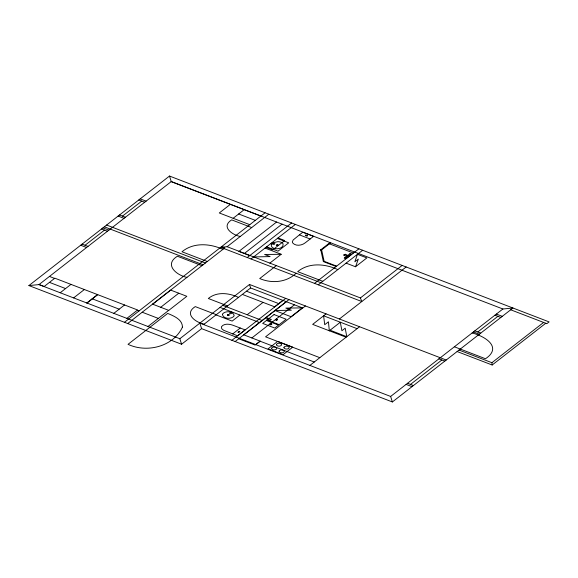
<?xml version="1.0" encoding="UTF-8"?>
<svg xmlns="http://www.w3.org/2000/svg" width="578" height="578" viewBox="0 0 578 578"><rect width="100%" height="100%" fill="white"/><g stroke="black" fill="none" stroke-linecap="round" stroke-linejoin="round"><path stroke-width="0.87" d="M355.506 266.761L358.317 259.103L354.856 261.798L357.457 254.306L366.864 257.918L355.506 266.761L346.099 263.149M255.808 344.632L260.165 341.136L243.75 334.828M299.39 234.863L293.176 239.971L292.345 241.777L292.526 242.774C295.654 246.531 301.767 245.607 305.263 242.789L313.543 236.344L302.793 232.212L299.39 234.863L310.14 238.996M169.499 176.044L171.254 181.557L502.896 308.992L512.968 308.023L392.383 401.956L201.599 328.651L181.586 344.242L28.9 285.575L169.499 176.044L549.1 321.903L546.831 323.673L510.699 309.794M85.053 245.267L104.51 230.116M122.493 216.1L141.74 201.108M28.9 285.575L38.979 284.6L171.254 181.557M44.08 286.558L54.838 278.184L137.622 309.996L126.864 318.377M60.206 292.757L70.964 284.376M73.608 297.908L84.366 289.527M86.787 302.973L97.538 294.592M87.018 303.06L97.769 294.679M230.355 204.352L219.293 212.971L249.783 224.683M233.136 218.289L244.198 209.669M113.801 313.355L124.559 304.974M124.465 322.293L265.078 212.769M127.687 323.536L224.849 247.839L221.627 246.604M152.643 304.18L170.705 290.105L186.831 296.304L168.769 310.379L152.578 304.158M227.132 246.705L360.412 297.923L361.799 301.535L220.724 247.326L227.132 246.705L268.842 214.214M160.706 307.279L178.768 293.205M276.587 222.031L238.851 251.43L249.739 255.606M147.99 326.491L168.704 310.35M244.292 253.518L282.028 224.127M247.276 257.528L291.63 222.971M251.033 258.973L295.394 224.416M269.839 263.12L281.197 254.277L265.071 248.078M38.979 284.6L179.83 338.73L249.494 284.463L446.216 360.022M276.327 265.613L259.724 278.545C271.682 283.733 286.515 282.512 296.153 273.228M203.615 324.576L250.606 287.967L302.778 308.016L305.422 305.95M231.446 311.809L229.473 313.348L230.781 313.847L232.753 312.315M330.031 242.572L320.537 249.971L321.209 250.223L330.703 242.825M330.537 242.76L329.25 243.764L353.433 253.056M239.913 315.061L232.168 321.093L216.035 314.902M247.254 314.685L263.055 302.373M232.674 333.925L240.246 328.029L245.079 329.886L237.507 335.782L223.657 330.291L221.742 328.774L221.417 326.78C224.134 323.131 229.553 323.983 233.302 325.378L240.246 328.029M274.593 306.802L282.83 300.387M231.908 340.298L285.72 298.378M235.138 341.533L288.942 299.621M243.8 334.85L286.348 301.702M346.46 255.83L346.973 255.433M346.966 256.025L344.228 258.164L345.868 258.792L351.843 254.139L350.203 253.504L347.479 255.628M314.519 283.372L358.88 248.815M318.283 284.817L362.644 250.26M251.864 337.949L294.412 304.801M302.424 307.879L291.066 316.722L274.94 310.523L291.334 310.198L285.85 308.096L302.402 307.893M302.597 307.98L265.569 336.829L319.815 357.674M260.165 341.136L255.108 345.08L238.685 338.773M326.057 313.876L312.662 324.381L346.099 337.22M360.412 297.923L402.122 265.432M339.38 318.998L406.153 266.978M329.33 330.789L340.312 322.235L341.909 330.739L345.203 328.174L346.778 336.692L330.074 330.211M309.88 365.412L359.545 326.751M201.599 328.651L199.851 323.131L390.634 396.443L502.896 308.992M410.481 384.421L441.845 359.993M477.796 331.982L497.904 316.318M457.119 351.532L492.174 365L491.914 362.702L543.602 322.437M492.174 365L545.755 323.261M253.713 256.921L270.107 256.596L264.623 254.486L281.175 254.291M171.182 181.615L260.851 216.064M349.596 253.98L351.236 254.609M349.119 256.264L345.615 254.306L343.686 254.927L344.062 255.519L348.606 256.661M238.663 213.976L255.317 220.377M496.365 314.078L502.282 316.347M494.949 315.183L500.859 317.452M344.849 257.68L346.511 258.294M251.705 227.566L231.677 219.871C220.521 226.887 232.349 234.899 240.253 236.489M278.011 237.955L284.708 240.535L272.715 249.877L266.017 247.305M277.375 238.461L288.711 242.818L278.004 251.163L266.66 246.799M336.649 266.133L324.099 261.314L323.622 261.682L336.172 266.501M272.028 242.623L274.962 243.75L273.972 244.516L271.039 243.389M337.812 269.601C325.204 263.72 309.013 262.267 297.677 271.66L322.784 281.313M140.201 198.868L146.111 201.144M138.778 199.974L144.695 202.249M474.841 330.847L480.752 333.116M473.425 331.953L479.335 334.221M472.125 332.964C484.509 336.064 502.976 347.06 485.498 358.75L454.373 346.786M222.884 249.371C209.995 243.432 193.514 242.225 181.991 251.762L207.321 261.494M119.538 214.965L125.455 217.234M118.122 216.071L124.032 218.34M459.011 350.058L491.914 362.702M106.598 225.044L205.385 263.004M104.329 226.814L203.116 264.775M201.953 265.678L177.388 256.235C163.682 264.645 176.536 275.287 186.932 277.382M102.971 227.869L108.881 230.145M101.547 228.975L107.465 231.251M438.89 358.851L444.8 361.127M357.088 328.665L323.601 315.798L324.72 324.713L328.449 321.809L329.308 330.775M246.459 291.204L278.712 303.594M242.341 294.412L274.76 306.867M238.497 297.403C229.083 292.93 216.887 291.391 208.326 298.501L227.588 305.906M82.09 244.133L88.008 246.409M80.674 245.238L86.592 247.514M222.703 305.336L262.152 320.494M220.052 307.395L259.5 322.553M407.526 383.286L413.436 385.555M406.11 384.392L412.02 386.66M216.316 314.685L195.27 306.6C183.544 313.941 195.74 322.473 204.15 324.164M260.122 341.215L314.259 362.016M49.361 276.4L54.556 278.401M137.282 310.263L139.038 310.942M142.217 312.228L158.343 318.42M49.455 282.375L65.581 288.567M92.162 298.783L119.184 309.165M38.964 284.499L44.159 286.5M390.634 396.443L392.383 401.956M249.494 284.463L250.606 287.967M179.83 338.73L181.586 344.242M271.617 348.166L271.602 348.715C272.643 350.355 275.677 350.34 276.761 348.772L276.783 348.216C275.742 346.583 272.708 346.598 271.617 348.166M279.145 351.056L279.123 351.612C280.164 353.245 283.206 353.23 284.289 351.662L284.311 351.113C283.263 349.473 280.229 349.488 279.145 351.056M276.443 344.409L276.421 344.958C277.462 346.598 280.503 346.583 281.587 345.015L281.609 344.459C280.561 342.826 277.527 342.841 276.443 344.409M283.971 347.299L283.95 347.855C284.99 349.488 288.025 349.473 289.108 347.905L289.13 347.356C288.09 345.716 285.055 345.731 283.971 347.299M229.184 314.959L228.483 315.509L227.407 315.089L228.1 314.548L229.184 314.959M228.801 314.988L227.783 315.061L228.801 314.988M222.407 314.237C222.913 319.092 231.785 319.605 234.177 315.819C233.671 310.957 224.806 310.444 222.407 314.237M271.292 324.207C270.136 325.631 269.594 323.051 271.292 324.207M277.158 319.641C276.002 321.057 275.46 318.478 277.158 319.641M271.776 324.164L270.844 324.894L269.507 324.381L270.446 323.651L271.776 324.164M277.642 319.591L276.71 320.32L275.374 319.815L276.313 319.085L277.642 319.591M277.722 245.108L276.66 245.245L277.722 245.108M278.119 245.058L277.303 245.693L276.27 245.296L277.079 244.66L278.119 245.058M271.277 244.624C270.634 250.809 284.304 249.754 283.032 243.764A5.592 3.063 -0.1 0 0 281.226 242.319L280.742 242.131A5.585 3.056 -0.1 0 0 277.642 241.691L273.235 242.767L271.277 244.624M182.438 327.148C173.349 346.598 146.942 353.245 128.034 344.322L167.707 313.413C173.754 316.014 182.496 319.338 182.438 327.148M350.304 254.522L350.304 254.522M344.242 254.847C343.787 256.553 347.096 252.969 344.242 254.847M345.702 257.918L346.121 257.817L345.702 257.918M305.899 235.051L305.329 235.499L307.034 236.156L307.604 235.708L305.899 235.051M239.075 331.281L237.869 332.213L238.685 332.531L239.884 331.591L239.075 331.281M267.578 318.03L266.444 318.919L270.208 320.364L271.342 319.475L267.578 318.03M266.458 320.465L262.679 323.413L274.774 328.058L278.56 325.111L266.458 320.465M274.059 314.577L267.058 320.031L279.152 324.677L286.153 319.229L274.059 314.577M277.664 341.388L268.048 348.874L283.104 354.661L292.714 347.168L277.664 341.388M324.164 261.494L323.348 261.552L320.768 249.79L321.585 249.732L324.164 261.494"/></g></svg>
